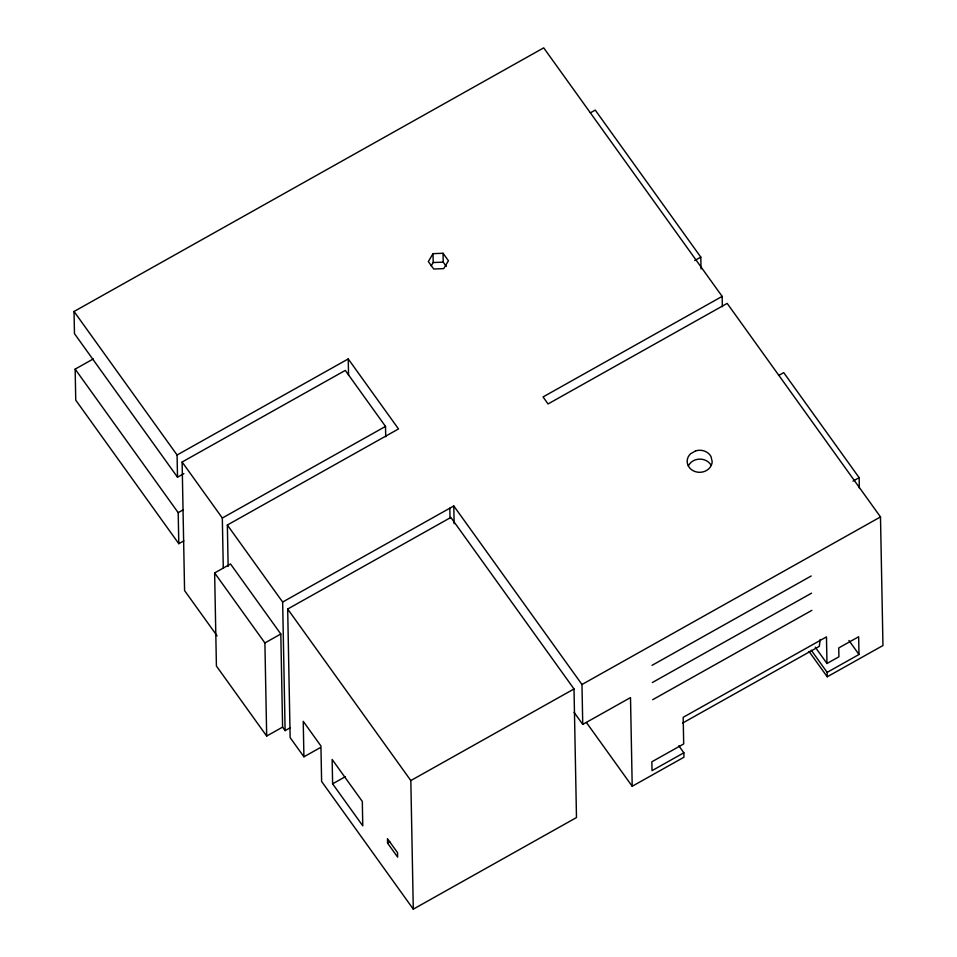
<?xml version="1.0" encoding="UTF-8"?>
<svg xmlns="http://www.w3.org/2000/svg" width="957" height="957" viewBox="0 0 957 957"><rect width="100%" height="100%" fill="white"/><g stroke="black" fill="none" stroke-linecap="round" stroke-linejoin="round"><path stroke-width="1.44" d="M820.197 639.491L819.312 646.346L682.532 723.109M433.019 253.665L428.341 261.536L433.7 269.013L443.749 268.618L448.426 260.747L443.055 253.27L433.019 253.665L433.186 262.529L431.176 265.902M183.876 473.607L177.512 477.184L74.467 333.658L74.036 311.48L543.708 47.85L722.152 296.395L722.356 306.742M183.828 540.861L178.792 543.684L75.747 400.158L75.148 369.127L93.319 358.923M590.337 112.842L595.242 110.091L700.799 257.122L701.026 268.941M177.512 477.184L177.081 455.006L348.24 358.935L398.507 428.951L227.347 525.022L228.149 566.4M217.095 635.879L184.581 590.589L182.117 462.016L345.298 370.407L385.515 426.415L385.719 436.763M178.792 543.684L178.193 512.653L183.289 509.794M223.292 568.267L222.323 518.024L385.515 426.415M694.674 260.555L700.799 257.122M282.602 727.117L266.68 736.053L216.414 666.036L214.631 572.932L230.541 563.996L280.808 634.013L282.602 727.117L285.114 730.622L290.33 727.691M722.152 296.395L543.038 396.94L548.074 403.938L727.176 303.393L880.488 516.936L882.964 645.52L827.231 676.79L809.024 651.43M285.114 730.622L282.65 602.037L453.797 505.966L581.976 684.506L582.741 724.401L630.507 697.593L632.206 786.271L683.944 757.226L683.86 752.788L678.836 745.79M303.919 756.808L290.138 737.62L287.674 609.035L450.867 517.438L574.009 688.968L576.485 817.553L413.292 909.15L321.612 781.45L320.93 745.982L303.237 721.327L303.919 756.808L320.152 747.692M266.68 736.053L264.898 642.948L280.808 634.013M778.842 375.383L783.735 372.644L859.135 477.663L859.338 487.998M853.01 481.096L859.135 477.663M332.617 783.831L332.139 759.439L362.308 801.452L362.775 825.831L332.617 783.831L345.345 776.677M413.292 909.15L410.828 780.565L574.009 688.968M581.976 684.506L880.488 516.936M652.016 665.354L811.225 575.982M652.339 682.532L811.548 593.173M387.561 843.105L387.477 838.679L397.538 852.675L397.622 857.113L387.561 843.105L389.834 841.825M652.674 699.711L811.883 610.351M815.256 647.159L826.98 663.488L838.918 656.789L838.751 647.925L858.656 636.752L858.991 654.492L827.147 672.364L827.231 676.79M683.86 752.788L652.016 770.66L651.849 761.796L683.693 743.924L683.178 717.319L826.465 636.895L826.98 663.488M433.186 262.529L443.223 262.146L446.297 266.417M848.943 640.484L858.991 654.492M811.237 650.186L827.147 672.364M586.426 722.511L632.206 786.271M574.092 712.355L582.741 724.401M74.036 311.48L177.081 455.006M182.117 462.016L222.323 518.024M227.347 525.022L282.65 602.037M287.674 609.035L410.828 780.565M75.148 369.127L178.193 512.653M214.631 572.932L264.898 642.948M453.797 505.966L454.132 523.706M449.814 508.203L450.017 518.55M443.055 253.27L443.223 262.146M348.24 358.935L348.551 375.192M688.346 465.892A12.513 11.029 -1.1 0 1 699.603 459.121A12.513 11.029 -1.1 0 1 711.159 465.377M695.739 450.831L690.667 453.678A12.513 11.029 -1.1 0 0 694.782 471.454A12.513 11.029 -1.1 0 0 712.187 461.681L710.991 456.513A12.513 11.029 -1.1 0 0 695.739 450.831"/></g></svg>
